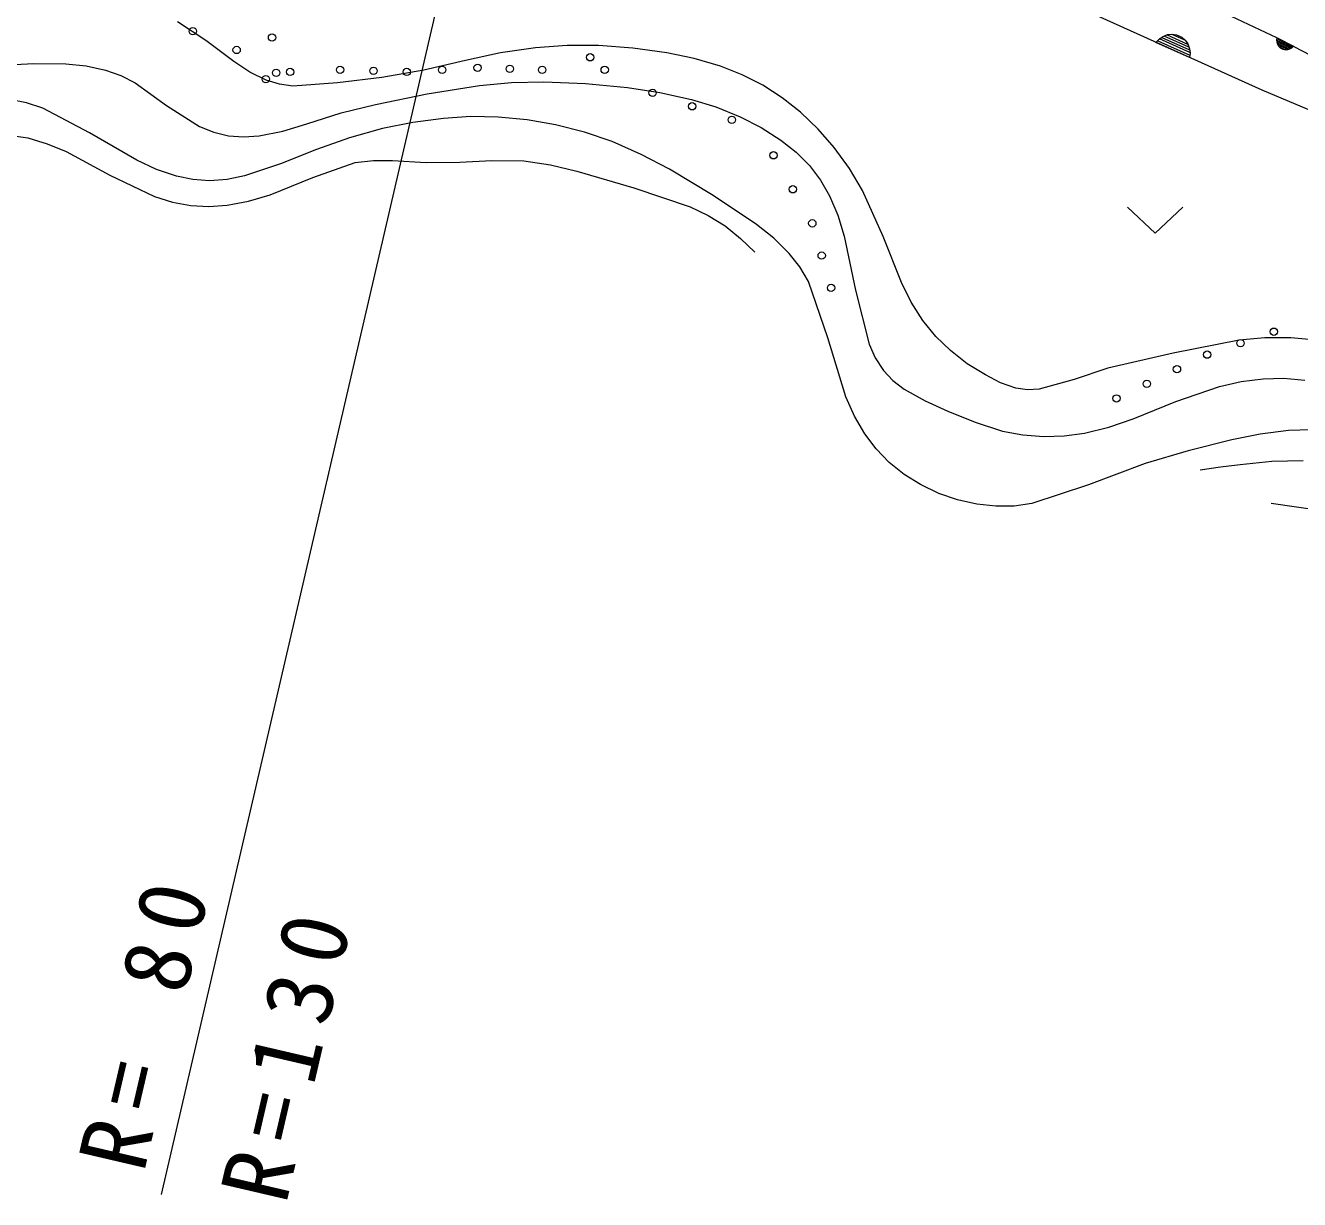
# Model space of a CAD drawing. Units: millimetres, scale not verified. Extents: x 40000 to 680000, y 20000 to 380000.
# Drawn here: x 476736 to 511242, y 259869 to 291656 of the extents above; entities that cross this region are included whole.
import ezdxf

# ---------------------------------------------------------------- set-up
doc = ezdxf.new("R2010")
doc.units = ezdxf.units.MM
doc.header["$LTSCALE"] = 1000
doc.linetypes.add('CHAIN', pattern=[18.5, 12, -1.5, 3.5, -1.5])
doc.layers.add('S-BGD', color=7, linetype='Continuous', lineweight=13)
doc.styles.add('ＭＳ ゴシック', font='')
doc.styles.get('ＭＳ ゴシック').set_extended_font_data('MS Gothic')

msp = doc.modelspace()

# ---------------------------------------------------------------- linework, layer by layer
at = {"layer": 'S-BGD'}
for p, q in [((490439, 303248), (480408, 260008)), ((507420, 292837), (510622, 291333)), ((510234, 289900), (505382, 292084)), ((481623, 291246), (480851, 291754)), ((482375, 290678), (481623, 291246)), ((507352, 291197), (507436, 291286)), ((507401, 291244), (508267, 290854)), ((507436, 291286), (507528, 291351)), ((508270, 290921), (507449, 291291)), ((507509, 291332), (508259, 290995)), ((507528, 291351), (507662, 291411)), ((508244, 291070), (507580, 291369)), ((507661, 291401), (508212, 291153)), ((507662, 291411), (507787, 291421)), ((507787, 291421), (507910, 291407)), ((508131, 291258), (507791, 291411)), ((507910, 291407), (508051, 291343)), ((508051, 291343), (508143, 291261)), ((508143, 291261), (508219, 291161)), ((510622, 291333), (515426, 288810)), ((510628, 291265), (510638, 291325)), ((510632, 291208), (510628, 291265)), ((510631, 291258), (511030, 291049)), ((511055, 291071), (510635, 291291)), ((510638, 291325), (511081, 291092)), ((489603, 290911), (488655, 290708)), ((490549, 291053), (489603, 290911)), ((491403, 291111), (490549, 291053)), ((492254, 291110), (491403, 291111)), ((493182, 291045), (492254, 291110)), ((494110, 290919), (493182, 291045)), ((494846, 290766), (494110, 290919)), ((508264, 290787), (507352, 291197)), ((508219, 291161), (508262, 291021)), ((508262, 291021), (508277, 290907)), ((508277, 290907), (508264, 290787)), ((510650, 291137), (510632, 291208)), ((510999, 291030), (510635, 291221)), ((510640, 291183), (510962, 291014)), ((510684, 291085), (510650, 291137)), ((510921, 291000), (510653, 291141)), ((510728, 291041), (510684, 291085)), ((510691, 291086), (510855, 290999)), ((510796, 291005), (510728, 291041)), ((510857, 290994), (510796, 291005)), ((510920, 290995), (510857, 290994)), ((510988, 291021), (510920, 290995)), ((511036, 291051), (510988, 291021)), ((511081, 291092), (511036, 291051)), ((476100, 290577), (476959, 290628)), ((476959, 290628), (477830, 290619)), ((477830, 290619), (478377, 290564)), ((478377, 290564), (478905, 290450)), ((482809, 290395), (482375, 290678)), ((488655, 290708), (487528, 290448)), ((495563, 290555), (494846, 290766)), ((496149, 290323), (495563, 290555)), ((478905, 290450), (479314, 290305)), ((479314, 290305), (479705, 290100)), ((483252, 290175), (482809, 290395)), ((486385, 290247), (485190, 290099)), ((487528, 290448), (486385, 290247)), ((496706, 290039), (496149, 290323)), ((479705, 290100), (480554, 289488)), ((483614, 290063), (483252, 290175)), ((483980, 290012), (483614, 290063)), ((485190, 290099), (483980, 290012)), ((487617, 289804), (489036, 290030)), ((489036, 290030), (489901, 290109)), ((489901, 290109), (490773, 290129)), ((490773, 290129), (491900, 290083)), ((491900, 290083), (493041, 289976)), ((493041, 289976), (493913, 289845)), ((497233, 289698), (496706, 290039)), ((514941, 287911), (510234, 289900)), ((476766, 289562), (476302, 289655)), ((477207, 289413), (476766, 289562)), ((485285, 289288), (486217, 289519)), ((486217, 289519), (487617, 289804)), ((493913, 289845), (494772, 289654)), ((494772, 289654), (495433, 289450)), ((497729, 289306), (497233, 289698)), ((478473, 288749), (477207, 289413)), ((480554, 289488), (481445, 288919)), ((484353, 288994), (485285, 289288)), ((488796, 289188), (488058, 289140)), ((489539, 289175), (488796, 289188)), ((490321, 289100), (489539, 289175)), ((495433, 289450), (496089, 289184)), ((496089, 289184), (496659, 288895)), ((498209, 288846), (497729, 289306)), ((481445, 288919), (481836, 288765)), ((483703, 288798), (484353, 288994)), ((486405, 288863), (485510, 288612)), ((487231, 289032), (486405, 288863)), ((488058, 289140), (487231, 289032)), ((491088, 288965), (490321, 289100)), ((491873, 288767), (491088, 288965)), ((496659, 288895), (497197, 288553)), ((498640, 288348), (498209, 288846)), ((476354, 288681), (476802, 288611)), ((476802, 288611), (477326, 288455)), ((479753, 288005), (478473, 288749)), ((481836, 288765), (482238, 288670)), ((482238, 288670), (482645, 288638)), ((482645, 288638), (483065, 288667)), ((483065, 288667), (483703, 288798)), ((485510, 288612), (484614, 288298)), ((492628, 288514), (491873, 288767)), ((493415, 288166), (492628, 288514)), ((497197, 288553), (497610, 288226)), ((477326, 288455), (477836, 288240)), ((477836, 288240), (479024, 287604)), ((484614, 288298), (483645, 287910)), ((494178, 287762), (493415, 288166)), ((497610, 288226), (497974, 287861)), ((499051, 287779), (498640, 288348)), ((480284, 287758), (479753, 288005)), ((483645, 287910), (482669, 287585)), ((484516, 287541), (485666, 287945)), ((485666, 287945), (486162, 288004)), ((486162, 288004), (486680, 288003)), ((486680, 288003), (487590, 287947)), ((487590, 287947), (488498, 287953)), ((488498, 287953), (489367, 288004)), ((489367, 288004), (490229, 287994)), ((490229, 287994), (490952, 287881)), ((490952, 287881), (491669, 287708)), ((497974, 287861), (498269, 287472)), ((499407, 287184), (499051, 287779)), ((479024, 287604), (480227, 287028)), ((480822, 287573), (480284, 287758)), ((481269, 287482), (480822, 287573)), ((481718, 287452), (481269, 287482)), ((482197, 287488), (481718, 287452)), ((482669, 287585), (482197, 287488)), ((483361, 287070), (484516, 287541)), ((491669, 287708), (493209, 287258)), ((495361, 287048), (494178, 287762)), ((498269, 287472), (498516, 287047)), ((493209, 287258), (494736, 286750)), ((499968, 285944), (499407, 287184)), ((480227, 287028), (480717, 286875)), ((480717, 286875), (481217, 286782)), ((481217, 286782), (481701, 286755)), ((481701, 286755), (482196, 286788)), ((482196, 286788), (482777, 286897)), ((482777, 286897), (483361, 287070)), ((494736, 286750), (495227, 286515)), ((496535, 286267), (495361, 287048)), ((498516, 287047), (498737, 286519)), ((495227, 286515), (495687, 286228)), ((498737, 286519), (498910, 285952)), ((506580, 286738), (507330, 286029)), ((507330, 286029), (508080, 286738)), ((495687, 286228), (496100, 285889)), ((497003, 285893), (496535, 286267)), ((496100, 285889), (496492, 285515)), ((497420, 285483), (497003, 285893)), ((498910, 285952), (499217, 284489)), ((500465, 284699), (499968, 285944)), ((497709, 285117), (497420, 285483)), ((497942, 284727), (497709, 285117)), ((498471, 283196), (497942, 284727)), ((500727, 284167), (500465, 284699)), ((499217, 284489), (499586, 283025)), ((501038, 283671), (500727, 284167)), ((501392, 283238), (501038, 283671)), ((498955, 281599), (498471, 283196)), ((499586, 283025), (499753, 282656)), ((501787, 282852), (501392, 283238)), ((509608, 283134), (507823, 282786)), ((510303, 283197), (509608, 283134)), ((511005, 283199), (510303, 283197)), ((511603, 283144), (511005, 283199)), ((499753, 282656), (499973, 282316)), ((502242, 282499), (501787, 282852)), ((507823, 282786), (506051, 282379)), ((499973, 282316), (500229, 282043)), ((502737, 282193), (502242, 282499)), ((506051, 282379), (505138, 282069)), ((500229, 282043), (500532, 281810)), ((503146, 281984), (502737, 282193)), ((503562, 281838), (503146, 281984)), ((505138, 282069), (504187, 281812)), ((509076, 281883), (509662, 282017)), ((509662, 282017), (510254, 282090)), ((510254, 282090), (510820, 282103)), ((510820, 282103), (511388, 282055)), ((499188, 281078), (498955, 281599)), ((500532, 281810), (501099, 281492)), ((503873, 281795), (503562, 281838)), ((504187, 281812), (503873, 281795)), ((507892, 281474), (509076, 281883)), ((501099, 281492), (501716, 281216)), ((506736, 281010), (507892, 281474)), ((499469, 280597), (499188, 281078)), ((501716, 281216), (502456, 280913)), ((502456, 280913), (503198, 280674)), ((506078, 280782), (506736, 281010)), ((499777, 280192), (499469, 280597)), ((503198, 280674), (503748, 280571)), ((503748, 280571), (504320, 280526)), ((504320, 280526), (504871, 280541)), ((504871, 280541), (505415, 280616)), ((505415, 280616), (506078, 280782)), ((510179, 280592), (509408, 280434)), ((510946, 280689), (510179, 280592)), ((511562, 280708), (510946, 280689)), ((500130, 279827), (499777, 280192)), ((509408, 280434), (508225, 280142)), ((508225, 280142), (507062, 279794)), ((510493, 279847), (509637, 279764)), ((511338, 279868), (510493, 279847)), ((500533, 279503), (500130, 279827)), ((500977, 279225), (500533, 279503)), ((507062, 279794), (505530, 279221)), ((509100, 279693), (508552, 279614)), ((509637, 279764), (509100, 279693)), ((501472, 278988), (500977, 279225)), ((505530, 279221), (503993, 278710)), ((501981, 278811), (501472, 278988)), ((502502, 278693), (501981, 278811)), ((503018, 278637), (502502, 278693)), ((503517, 278644), (503018, 278637)), ((503993, 278710), (503517, 278644)), ((510471, 278718), (511911, 278513))]:
    msp.add_line(p, q, dxfattribs=at)
for centre in [(481270, 291500), (483414, 291331), (482455, 290993), (492028, 290794), (485256, 290455), (488021, 290455), (488981, 290511), (489855, 290483), (490730, 290455), (492423, 290455), (483245, 290202), (483527, 290372), (483902, 290398), (486159, 290427), (487062, 290398), (493721, 289834), (494794, 289467), (495866, 289100), (496995, 288141), (497520, 287220), (498046, 286299), (498300, 285425), (498554, 284550), (510547, 283365), (509644, 283054), (508741, 282744), (507923, 282349), (507104, 281954), (506286, 281559)]:
    msp.add_circle(centre, 99.5, dxfattribs=at)
msp.add_arc((403718, 91355), 254353, 48.74786, 65.63751, dxfattribs=at)
at = {"layer": 'S-BGD', "linetype": 'CHAIN'}
msp.add_arc((455235, 178106), 130000, 41.86948, 74.28809, dxfattribs=at)

# ---------------------------------------------------------------- texts
at = {"layer": 'S-BGD', "char_height": 1833, "attachment_point": 7, "rotation": 76.9, "style": 'ＭＳ ゴシック'}
for s, insert in [('\\T1.32;R=\\~80', (479968, 260548)), ('\\T1.32;R=130', (483817, 259692))]:
    msp.add_mtext(s, dxfattribs=dict(at, insert=insert))

doc.saveas('drawing.dxf')
